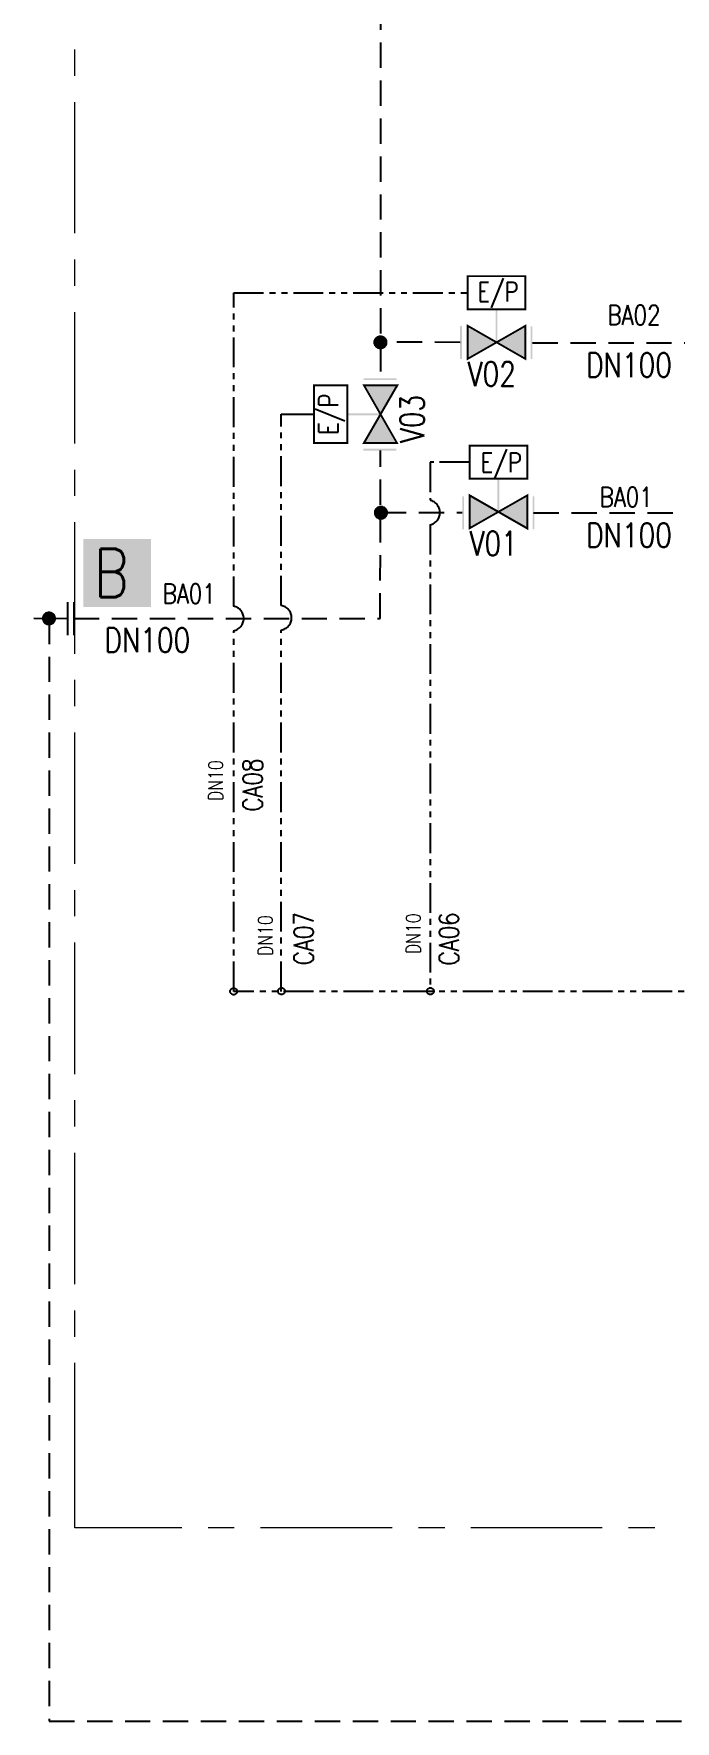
# Model space of a CAD drawing. Header units: millimetres. Extents: x 1638 to 3309, y -435 to 1865.
# Drawn here: x 2995.8 to 3036.1, y -316.1 to -210.1 of the extents above; entities that cross this region are included whole.
import ezdxf

# ---------------------------------------------------------------- set-up
doc = ezdxf.new("R2010")
doc.units = ezdxf.units.MM
doc.linetypes.add('HIDDEN', pattern=[9.525, 6.35, -3.175])
doc.linetypes.add('PHANTOM', pattern=[2.5, 1.25, -0.25, 0.25, -0.25, 0.25, -0.25])
doc.layers.add('0.3 Text', color=7, linetype='Continuous', lineweight=15)
doc.layers.add('ballast', color=1, linetype='HIDDEN', lineweight=25)
doc.layers.add('PDF_Geometry', color=7, linetype='Continuous')
doc.layers.add('PDF_Solid Fills', color=7, linetype='Continuous')
doc.styles.add('ROMAN', font='romans.shx', dxfattribs={"width": 0.8})

msp = doc.modelspace()

# ---------------------------------------------------------------- linework, layer by layer
at = {"layer": 'ballast', "ltscale": 0.25}
for p, q in [((3017.59, -196.41), (3017.61, -231.82)), ((3022.6, -229.52), (3017.6, -229.5)), ((3027.14, -229.54), (3037.58, -229.54)), ((3017.59, -246.85), (3017.6, -236.31)), ((3017.63, -240.19), (3022.73, -240.19)), ((3027.21, -240.22), (3037.58, -240.22)), ((2996.81, -246.87), (2996.81, -316.08)), ((2998.37, -246.85), (3017.59, -246.85)), ((2996.81, -316.08), (3163.73, -316.08))]:
    msp.add_line(p, q, dxfattribs=at)
at = {"layer": 'ballast', "linetype": 'PHANTOM', "ltscale": 1.5}
for p, q in [((3008.39, -246.08), (3008.39, -226.4)), ((3008.39, -226.4), (3023.08, -226.4)), ((3011.36, -246.04), (3011.36, -234.03)), ((3023.19, -237.04), (3020.72, -237.04)), ((3020.72, -237.04), (3020.72, -239.43)), ((3020.72, -240.96), (3020.72, -270.26)), ((3008.39, -270.26), (3008.39, -247.62)), ((3011.36, -270.26), (3011.36, -247.59)), ((3039.65, -270.26), (3008.39, -270.26))]:
    msp.add_line(p, q, dxfattribs=at)
at = {"layer": 'ballast'}
for p, q in [((3011.36, -234.03), (3013.44, -234.03)), ((2995.85, -246.84), (2997.96, -246.85)), ((2997.96, -245.82), (2997.96, -247.89)), ((2998.37, -245.82), (2998.37, -247.89))]:
    msp.add_line(p, q, dxfattribs=at)
at = {"layer": 'ballast', "color": 1}
for points in [[(3023.08, -225.36, 0.124, 0.124, 0), (3026.69, -225.36, 0.124, 0.124, 0), (3026.69, -227.44, 0.11, 0.11, 0), (3023.08, -227.44, 0.124, 0.124, 0)], [(3023.08, -228.48, 0.117, 0.117, 0), (3026.69, -230.55, 0.124, 0.124, 0), (3026.69, -228.48, 0.117, 0.117, 0), (3023.08, -230.55, 0.124, 0.124, 0)], [(3016.56, -235.84, 0.129, 0.129, 0), (3018.65, -232.22, 0.124, 0.124, 0), (3016.57, -232.22, 0.118, 0.118, 0), (3018.64, -235.84, 0.124, 0.124, 0)], [(3023.19, -239.12, 0.129, 0.129, 0), (3026.82, -241.2, 0.124, 0.124, 0), (3026.82, -239.12, 0.118, 0.118, 0), (3023.19, -241.19, 0.124, 0.124, 0)]]:
    msp.add_lwpolyline(points, format="xyseb", close=True, dxfattribs=at)
at = {"layer": 'ballast', "color": 1, "const_width": 0.124}
for points in [[(3013.44, -235.84), (3013.44, -232.22), (3015.53, -232.22), (3015.53, -235.84)], [(3023.19, -236), (3026.82, -236), (3026.82, -238.08), (3023.19, -238.08)]]:
    msp.add_lwpolyline(points, close=True, dxfattribs=at)
at = {"layer": 'ballast'}
for centre in [(3008.39, -270.26), (3011.39, -270.25), (3020.73, -270.25)]:
    msp.add_circle(centre, 0.214, dxfattribs=at)
for centre, start, end in [((3020.55, -240.2), 281.8546, 78.1454), ((3008.24, -246.85), 280.4928, 79.5072), ((3011.24, -246.81), 279.2646, 80.7354)]:
    msp.add_arc(centre, 0.783, start, end, dxfattribs=at)
at = {"layer": 'ballast', "color": 1}
for points in [[(3024.94, -227.44), (3024.82, -227.44), (3024.94, -229.52)], [(3024.82, -227.44), (3024.94, -229.52), (3024.82, -229.52)], [(3022.71, -230.56), (3022.6, -228.49), (3022.71, -228.49)], [(3022.6, -230.56), (3022.71, -230.56), (3022.6, -228.49)], [(3023.07, -228.49), (3023.07, -229.52), (3024.88, -229.52)], [(3026.7, -228.49), (3026.7, -229.52), (3024.88, -229.52)], [(3027.03, -230.57), (3027.14, -230.57), (3027.03, -228.5)], [(3027.14, -230.57), (3027.03, -228.5), (3027.14, -228.5)], [(3017.17, -229.39), (3018.04, -229.43), (3017.16, -229.43)], [(3018.04, -229.43), (3017.16, -229.43), (3018.04, -229.47)], [(3017.16, -229.43), (3018.04, -229.47), (3017.16, -229.47)], [(3018.04, -229.47), (3017.16, -229.47), (3018.04, -229.52)], [(3017.16, -229.47), (3018.04, -229.52), (3017.16, -229.52)], [(3018.04, -229.52), (3017.16, -229.52), (3018.04, -229.56)], [(3017.16, -229.52), (3018.04, -229.56), (3017.16, -229.56)], [(3018.04, -229.56), (3017.16, -229.56), (3018.04, -229.6)], [(3017.16, -229.56), (3018.04, -229.6), (3017.16, -229.6)], [(3018.04, -229.6), (3017.16, -229.6), (3018.03, -229.64)], [(3017.16, -229.6), (3018.03, -229.64), (3017.17, -229.64)], [(3017.19, -229.35), (3018.03, -229.39), (3017.17, -229.39)], [(3018.03, -229.39), (3017.17, -229.39), (3018.04, -229.43)], [(3018.03, -229.64), (3017.17, -229.64), (3018.01, -229.68)], [(3017.17, -229.64), (3018.01, -229.68), (3017.19, -229.68)], [(3017.2, -229.31), (3018.01, -229.35), (3017.19, -229.35)], [(3018.01, -229.35), (3017.19, -229.35), (3018.03, -229.39)], [(3018.01, -229.68), (3017.19, -229.68), (3017.99, -229.72)], [(3017.19, -229.68), (3017.99, -229.72), (3017.2, -229.72)], [(3017.23, -229.28), (3017.99, -229.31), (3017.2, -229.31)], [(3017.99, -229.31), (3017.2, -229.31), (3018.01, -229.35)], [(3017.99, -229.72), (3017.2, -229.72), (3017.97, -229.75)], [(3017.2, -229.72), (3017.97, -229.75), (3017.23, -229.75)], [(3017.26, -229.24), (3017.97, -229.28), (3017.23, -229.28)], [(3017.97, -229.28), (3017.23, -229.28), (3017.99, -229.31)], [(3017.97, -229.75), (3017.23, -229.75), (3017.94, -229.79)], [(3017.23, -229.75), (3017.94, -229.79), (3017.26, -229.79)], [(3017.28, -229.21), (3017.94, -229.24), (3017.26, -229.24)], [(3017.94, -229.24), (3017.26, -229.24), (3017.97, -229.28)], [(3017.94, -229.79), (3017.26, -229.79), (3017.92, -229.82)], [(3017.26, -229.79), (3017.92, -229.82), (3017.28, -229.82)], [(3017.31, -229.19), (3017.92, -229.21), (3017.28, -229.21)], [(3017.92, -229.21), (3017.28, -229.21), (3017.94, -229.24)], [(3017.92, -229.82), (3017.28, -229.82), (3017.89, -229.85)], [(3017.28, -229.82), (3017.89, -229.85), (3017.31, -229.85)], [(3017.35, -229.16), (3017.89, -229.19), (3017.31, -229.19)], [(3017.89, -229.19), (3017.31, -229.19), (3017.92, -229.21)], [(3017.89, -229.85), (3017.31, -229.85), (3017.86, -229.87)], [(3017.31, -229.85), (3017.86, -229.87), (3017.35, -229.87)], [(3017.38, -229.13), (3017.86, -229.16), (3017.35, -229.16)], [(3017.86, -229.16), (3017.35, -229.16), (3017.89, -229.19)], [(3017.86, -229.87), (3017.35, -229.87), (3017.82, -229.9)], [(3017.35, -229.87), (3017.82, -229.9), (3017.38, -229.9)], [(3017.42, -229.12), (3017.82, -229.13), (3017.38, -229.13)], [(3017.82, -229.13), (3017.38, -229.13), (3017.86, -229.16)], [(3017.45, -229.1), (3017.78, -229.12), (3017.42, -229.12)], [(3017.78, -229.12), (3017.42, -229.12), (3017.82, -229.13)], [(3017.5, -229.09), (3017.74, -229.1), (3017.45, -229.1)], [(3017.74, -229.1), (3017.45, -229.1), (3017.78, -229.12)], [(3017.53, -229.08), (3017.71, -229.09), (3017.5, -229.09)], [(3017.71, -229.09), (3017.5, -229.09), (3017.74, -229.1)], [(3017.63, -229.08), (3017.66, -229.08), (3017.53, -229.08)], [(3017.66, -229.08), (3017.53, -229.08), (3017.71, -229.09)], [(3023.07, -229.52), (3024.88, -229.52), (3023.07, -230.55)], [(3024.88, -229.52), (3026.69, -230.55), (3026.7, -230.55)], [(3024.88, -229.52), (3026.7, -229.52), (3026.7, -230.55)], [(3017.82, -229.9), (3017.38, -229.9), (3017.78, -229.91)], [(3017.38, -229.9), (3017.78, -229.91), (3017.42, -229.91)], [(3017.78, -229.91), (3017.42, -229.91), (3017.74, -229.94)], [(3017.42, -229.91), (3017.74, -229.94), (3017.45, -229.94)], [(3017.74, -229.94), (3017.45, -229.94), (3017.71, -229.94)], [(3017.45, -229.94), (3017.71, -229.94), (3017.5, -229.94)], [(3017.5, -229.94), (3017.53, -229.96), (3017.66, -229.96)], [(3017.5, -229.94), (3017.71, -229.94), (3017.66, -229.96)], [(3017.53, -229.96), (3017.66, -229.96), (3017.63, -229.96)], [(3016.54, -231.88), (3018.62, -231.77), (3018.62, -231.88)], [(3016.54, -231.77), (3016.54, -231.88), (3018.62, -231.77)], [(3016.57, -232.22), (3017.6, -232.22), (3017.6, -234.02)], [(3018.65, -232.22), (3018.65, -232.24), (3017.6, -234.02)], [(3017.6, -234.02), (3017.6, -232.22), (3018.65, -232.22)], [(3018.65, -232.22), (3018.65, -232.22), (3018.65, -232.24)], [(3015.53, -233.97), (3015.53, -234.09), (3017.6, -233.97)], [(3015.53, -234.09), (3017.6, -233.97), (3017.6, -234.09)], [(3016.57, -235.84), (3017.6, -235.84), (3017.6, -234.02)], [(3016.57, -235.84), (3016.57, -235.82), (3017.6, -234.02)], [(3017.6, -235.84), (3017.6, -234.02), (3018.65, -235.84)], [(3016.53, -236.2), (3016.53, -236.31), (3018.6, -236.2)], [(3016.53, -236.31), (3018.6, -236.2), (3018.6, -236.31)], [(3016.56, -235.84), (3016.57, -235.82), (3016.57, -235.84)], [(3025.06, -238.08), (3024.94, -238.08), (3025.06, -240.15)], [(3024.94, -238.08), (3025.06, -240.15), (3024.94, -240.15)], [(3022.73, -241.25), (3022.84, -241.25), (3022.73, -239.18)], [(3022.84, -241.25), (3022.73, -239.18), (3022.84, -239.18)], [(3023.19, -239.12), (3023.21, -239.12), (3023.21, -239.12)], [(3023.19, -239.12), (3023.19, -240.15), (3024.99, -240.15)], [(3023.19, -239.12), (3023.21, -239.12), (3024.99, -240.15)], [(3026.81, -239.12), (3026.81, -240.15), (3024.99, -240.15)], [(3027.15, -241.25), (3027.26, -241.25), (3027.15, -239.18)], [(3027.26, -241.25), (3027.15, -239.18), (3027.26, -239.18)], [(3017.2, -240.08), (3018.07, -240.13), (3017.19, -240.13)], [(3018.07, -240.13), (3017.19, -240.13), (3018.07, -240.17)], [(3017.19, -240.13), (3018.07, -240.17), (3017.19, -240.17)], [(3018.07, -240.17), (3017.19, -240.17), (3018.07, -240.21)], [(3017.19, -240.17), (3018.07, -240.21), (3017.19, -240.21)], [(3018.07, -240.21), (3017.19, -240.21), (3018.07, -240.25)], [(3017.19, -240.21), (3018.07, -240.25), (3017.19, -240.25)], [(3018.07, -240.25), (3017.19, -240.25), (3018.07, -240.29)], [(3017.19, -240.25), (3018.07, -240.29), (3017.19, -240.29)], [(3018.07, -240.29), (3017.19, -240.29), (3018.05, -240.33)], [(3017.19, -240.29), (3018.05, -240.33), (3017.2, -240.33)], [(3017.22, -240.04), (3018.05, -240.08), (3017.2, -240.08)], [(3018.05, -240.08), (3017.2, -240.08), (3018.07, -240.13)], [(3018.05, -240.33), (3017.2, -240.33), (3018.04, -240.37)], [(3017.2, -240.33), (3018.04, -240.37), (3017.22, -240.37)], [(3017.23, -240.02), (3018.04, -240.04), (3017.22, -240.04)], [(3018.04, -240.04), (3017.22, -240.04), (3018.05, -240.08)], [(3018.04, -240.37), (3017.22, -240.37), (3018.03, -240.41)], [(3017.22, -240.37), (3018.03, -240.41), (3017.23, -240.41)], [(3017.26, -239.97), (3018.03, -240.02), (3017.23, -240.02)], [(3018.03, -240.02), (3017.23, -240.02), (3018.04, -240.04)], [(3018.03, -240.41), (3017.23, -240.41), (3018, -240.46)], [(3017.23, -240.41), (3018, -240.46), (3017.26, -240.46)], [(3017.28, -239.93), (3018, -239.97), (3017.26, -239.97)], [(3018, -239.97), (3017.26, -239.97), (3018.03, -240.02)], [(3018, -240.46), (3017.26, -240.46), (3017.97, -240.48)], [(3017.26, -240.46), (3017.97, -240.48), (3017.28, -240.48)], [(3017.31, -239.91), (3017.97, -239.93), (3017.28, -239.93)], [(3017.97, -239.93), (3017.28, -239.93), (3018, -239.97)], [(3017.97, -240.48), (3017.28, -240.48), (3017.94, -240.52)], [(3017.28, -240.48), (3017.94, -240.52), (3017.31, -240.52)], [(3017.34, -239.88), (3017.94, -239.91), (3017.31, -239.91)], [(3017.94, -239.91), (3017.31, -239.91), (3017.97, -239.93)], [(3017.38, -239.85), (3017.92, -239.88), (3017.34, -239.88)], [(3017.92, -239.88), (3017.34, -239.88), (3017.94, -239.91)], [(3017.41, -239.82), (3017.89, -239.85), (3017.38, -239.85)], [(3017.89, -239.85), (3017.38, -239.85), (3017.92, -239.88)], [(3017.45, -239.81), (3017.85, -239.82), (3017.41, -239.82)], [(3017.85, -239.82), (3017.41, -239.82), (3017.89, -239.85)], [(3017.48, -239.8), (3017.81, -239.81), (3017.45, -239.81)], [(3017.81, -239.81), (3017.45, -239.81), (3017.85, -239.82)], [(3017.53, -239.78), (3017.77, -239.8), (3017.48, -239.8)], [(3017.77, -239.8), (3017.48, -239.8), (3017.81, -239.81)], [(3017.56, -239.77), (3017.74, -239.78), (3017.53, -239.78)], [(3017.74, -239.78), (3017.53, -239.78), (3017.77, -239.8)], [(3017.66, -239.77), (3017.68, -239.77), (3017.56, -239.77)], [(3017.68, -239.77), (3017.56, -239.77), (3017.74, -239.78)], [(3023.19, -240.15), (3024.99, -240.15), (3023.19, -241.2)], [(3026.81, -241.2), (3026.79, -241.2), (3024.99, -240.15)], [(3024.99, -240.15), (3026.81, -240.15), (3026.81, -241.2)], [(3017.94, -240.52), (3017.31, -240.52), (3017.92, -240.55)], [(3017.31, -240.52), (3017.92, -240.55), (3017.34, -240.55)], [(3017.92, -240.55), (3017.34, -240.55), (3017.89, -240.58)], [(3017.34, -240.55), (3017.89, -240.58), (3017.38, -240.58)], [(3017.89, -240.58), (3017.38, -240.58), (3017.85, -240.59)], [(3017.38, -240.58), (3017.85, -240.59), (3017.41, -240.59)], [(3017.85, -240.59), (3017.41, -240.59), (3017.81, -240.62)], [(3017.41, -240.59), (3017.81, -240.62), (3017.45, -240.62)], [(3017.81, -240.62), (3017.45, -240.62), (3017.77, -240.63)], [(3017.45, -240.62), (3017.77, -240.63), (3017.48, -240.63)], [(3017.77, -240.63), (3017.48, -240.63), (3017.74, -240.65)], [(3017.48, -240.63), (3017.74, -240.65), (3017.53, -240.65)], [(3017.53, -240.65), (3017.56, -240.65), (3017.68, -240.65)], [(3017.53, -240.65), (3017.74, -240.65), (3017.68, -240.65)], [(3017.56, -240.65), (3017.68, -240.65), (3017.66, -240.66)], [(3026.81, -241.2), (3026.81, -241.2), (3026.79, -241.2)], [(2996.38, -246.72), (2997.23, -246.76), (2996.37, -246.76)], [(2997.23, -246.76), (2996.37, -246.76), (2997.25, -246.8)], [(2996.37, -246.76), (2997.25, -246.8), (2996.37, -246.8)], [(2997.25, -246.8), (2996.37, -246.8), (2997.25, -246.85)], [(2996.37, -246.8), (2997.25, -246.85), (2996.37, -246.85)], [(2997.25, -246.85), (2996.37, -246.85), (2997.25, -246.9)], [(2996.37, -246.85), (2997.25, -246.9), (2996.37, -246.9)], [(2996.4, -246.68), (2997.22, -246.72), (2996.38, -246.72)], [(2997.22, -246.72), (2996.38, -246.72), (2997.23, -246.76)], [(2996.41, -246.65), (2997.22, -246.68), (2996.4, -246.68)], [(2997.22, -246.68), (2996.4, -246.68), (2997.22, -246.72)], [(2996.44, -246.61), (2997.19, -246.65), (2996.41, -246.65)], [(2997.19, -246.65), (2996.41, -246.65), (2997.22, -246.68)], [(2996.45, -246.57), (2997.18, -246.61), (2996.44, -246.61)], [(2997.18, -246.61), (2996.44, -246.61), (2997.19, -246.65)], [(2996.48, -246.54), (2997.15, -246.57), (2996.45, -246.57)], [(2997.15, -246.57), (2996.45, -246.57), (2997.18, -246.61)], [(2996.52, -246.52), (2997.12, -246.54), (2996.48, -246.54)], [(2997.12, -246.54), (2996.48, -246.54), (2997.15, -246.57)], [(2996.55, -246.49), (2997.1, -246.52), (2996.52, -246.52)], [(2997.1, -246.52), (2996.52, -246.52), (2997.12, -246.54)], [(2996.57, -246.46), (2997.05, -246.49), (2996.55, -246.49)], [(2997.05, -246.49), (2996.55, -246.49), (2997.1, -246.52)], [(2996.63, -246.45), (2997.01, -246.46), (2996.57, -246.46)], [(2997.01, -246.46), (2996.57, -246.46), (2997.05, -246.49)], [(2996.66, -246.43), (2996.99, -246.45), (2996.63, -246.45)], [(2996.99, -246.45), (2996.63, -246.45), (2997.01, -246.46)], [(2996.71, -246.42), (2996.94, -246.43), (2996.66, -246.43)], [(2996.94, -246.43), (2996.66, -246.43), (2996.99, -246.45)], [(2996.74, -246.41), (2996.9, -246.42), (2996.71, -246.42)], [(2996.9, -246.42), (2996.71, -246.42), (2996.94, -246.43)], [(2996.82, -246.41), (2996.85, -246.41), (2996.74, -246.41)], [(2996.85, -246.41), (2996.74, -246.41), (2996.9, -246.42)], [(2997.25, -246.9), (2996.37, -246.9), (2997.23, -246.94)], [(2996.37, -246.9), (2997.23, -246.94), (2996.37, -246.94)], [(2997.23, -246.94), (2996.37, -246.94), (2997.22, -246.98)], [(2996.37, -246.94), (2997.22, -246.98), (2996.38, -246.98)], [(2997.22, -246.98), (2996.38, -246.98), (2997.22, -247.01)], [(2996.38, -246.98), (2997.22, -247.01), (2996.4, -247.01)], [(2997.22, -247.01), (2996.4, -247.01), (2997.19, -247.05)], [(2996.4, -247.01), (2997.19, -247.05), (2996.41, -247.05)], [(2997.19, -247.05), (2996.41, -247.05), (2997.18, -247.09)], [(2996.41, -247.05), (2997.18, -247.09), (2996.44, -247.09)], [(2997.18, -247.09), (2996.44, -247.09), (2997.15, -247.12)], [(2996.44, -247.09), (2997.15, -247.12), (2996.45, -247.12)], [(2997.15, -247.12), (2996.45, -247.12), (2997.12, -247.16)], [(2996.45, -247.12), (2997.12, -247.16), (2996.48, -247.16)], [(2997.12, -247.16), (2996.48, -247.16), (2997.1, -247.19)], [(2996.48, -247.16), (2997.1, -247.19), (2996.52, -247.19)], [(2997.1, -247.19), (2996.52, -247.19), (2997.05, -247.22)], [(2996.52, -247.19), (2997.05, -247.22), (2996.55, -247.22)], [(2997.05, -247.22), (2996.55, -247.22), (2997.01, -247.23)], [(2996.55, -247.22), (2997.01, -247.23), (2996.57, -247.23)], [(2997.01, -247.23), (2996.57, -247.23), (2996.99, -247.26)], [(2996.57, -247.23), (2996.99, -247.26), (2996.63, -247.26)], [(2996.99, -247.26), (2996.63, -247.26), (2996.94, -247.27)], [(2996.63, -247.26), (2996.94, -247.27), (2996.66, -247.27)], [(2996.66, -247.27), (2996.9, -247.29), (2996.71, -247.29)], [(2996.94, -247.27), (2996.66, -247.27), (2996.9, -247.29)], [(2996.71, -247.29), (2996.74, -247.29), (2996.85, -247.29)], [(2996.71, -247.29), (2996.9, -247.29), (2996.85, -247.29)], [(2996.74, -247.29), (2996.85, -247.29), (2996.82, -247.3)]]:
    msp.add_solid(points, dxfattribs=at)
at = {"layer": 'PDF_Geometry', "lineweight": 0}
for points in [[(2998.43, -212.78), (2998.43, -211.13)], [(2998.43, -222.67), (2998.43, -214.43)], [(2998.43, -225.97), (2998.43, -224.32)], [(2998.43, -235.87), (2998.43, -227.62)], [(2998.43, -239.16), (2998.43, -237.51)], [(2998.43, -249.06), (2998.43, -240.81)], [(2998.43, -252.36), (2998.43, -250.71)], [(2998.43, -262.25), (2998.43, -254.01)], [(2998.43, -265.55), (2998.43, -263.9)], [(2998.43, -275.45), (2998.43, -267.2)], [(2998.43, -278.74), (2998.43, -277.09)], [(2998.43, -288.64), (2998.43, -280.39)], [(2998.43, -291.94), (2998.43, -290.29)], [(3005.14, -303.94), (2998.43, -303.94), (2998.43, -293.59)], [(3008.43, -303.94), (3006.78, -303.94)], [(3018.33, -303.94), (3010.08, -303.94)], [(3021.63, -303.94), (3019.98, -303.94)], [(3031.52, -303.94), (3023.28, -303.94)], [(3034.82, -303.94), (3033.17, -303.94)]]:
    msp.add_lwpolyline(points, dxfattribs=at)
for points in [[(3023.07, -228.49), (3023.08, -228.49), (3024.88, -229.52)], [(3026.69, -230.55), (3026.7, -230.55), (3026.7, -230.56)]]:
    msp.add_solid(points, dxfattribs=at)
at = {"layer": 'PDF_Solid Fills', "transparency": 33554559}
msp.add_solid([(3023.07, -228.47), (3023.08, -228.49), (3023.07, -228.49)], dxfattribs=at)
at = {"layer": 'PDF_Solid Fills', "color": 254, "true_color": 0xdadada, "transparency": 33554559}
for points in [[(2998.95, -241.86), (2998.95, -246.12), (3003.21, -241.86)], [(2998.95, -246.12), (3003.21, -241.86), (3003.21, -246.12)]]:
    msp.add_solid(points, dxfattribs=at)

# ---------------------------------------------------------------- texts
at = {"layer": '0.3 Text', "lineweight": -3, "attachment_point": 7, "style": 'ROMAN'}
for s, insert, char_height in [('E/P', (3023.68, -227.35), 1.217), ('BA02', (3031.84, -228.42), 1.23), ('V02', (3023.07, -232.26), 1.522), ('DN100', (3030.51, -231.7), 1.522), ('E/P', (3023.88, -238.07), 1.217), ('BA01', (3031.35, -239.84), 1.23), ('V01', (3023.19, -242.9), 1.522), ('DN100', (3030.51, -242.38), 1.522), ('B', (2999.62, -245.51), 3.04), ('BA01', (3003.93, -245.91), 1.23), ('DN100', (3000.29, -248.97), 1.522)]:
    msp.add_mtext(s, dxfattribs=dict(at, insert=insert, char_height=char_height))
at = {"layer": '0.3 Text', "lineweight": -3, "attachment_point": 7, "rotation": 90, "style": 'ROMAN'}
for s, insert, char_height in [('E/P', (3015.36, -235.32), 1.217), ('V03', (3020.35, -235.84), 1.522), ('DN10', (3007.71, -258.3), 0.894), ('CA08', (3010.19, -258.98), 1.23), ('DN10', (3010.83, -268.03), 0.894), ('CA07', (3013.4, -268.62), 1.23), ('DN10', (3020.11, -267.91), 0.894), ('CA06', (3022.51, -268.63), 1.23)]:
    msp.add_mtext(s, dxfattribs=dict(at, insert=insert, char_height=char_height))

doc.saveas('drawing.dxf')
